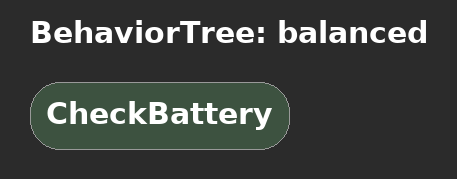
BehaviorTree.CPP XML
<?xml version="1.0" encoding="UTF-8"?>
<root BTCPP_format="4">
  <BehaviorTree ID="balanced">
    <CheckBattery/>
  </BehaviorTree>

</root>
